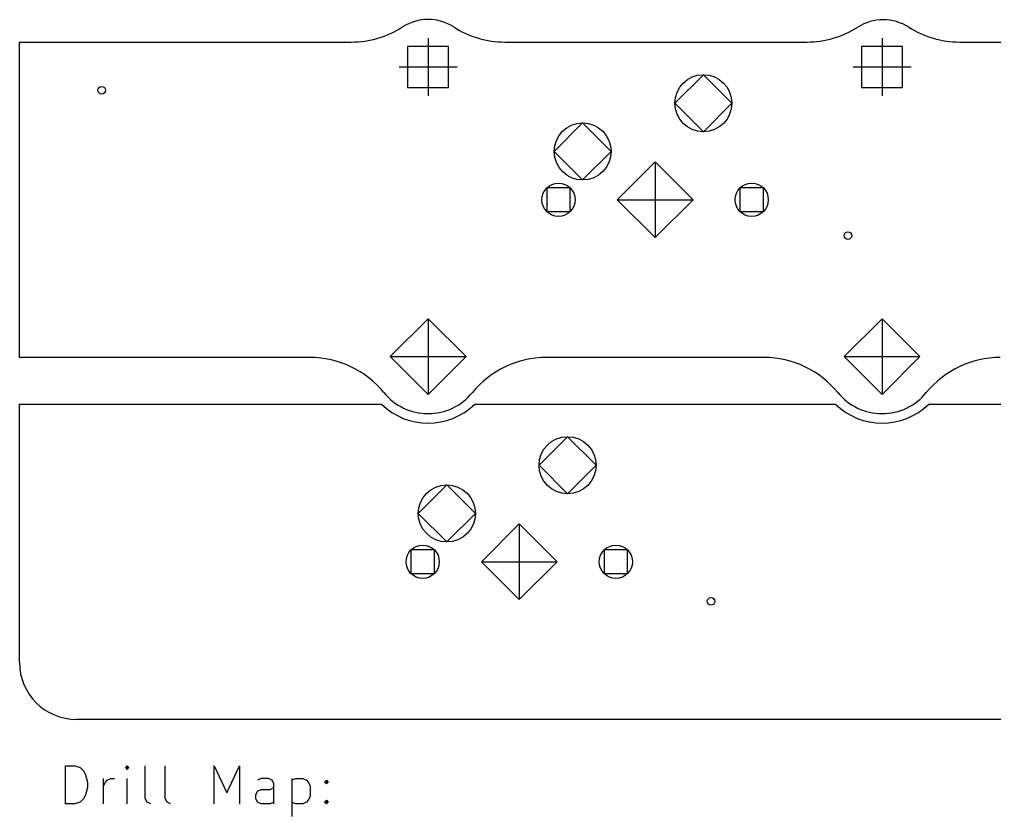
# Model space of a CAD drawing. Extents: x -24 to 350, y -155 to 35.
# Drawn here: x -21.5 to 29.8, y -113.4 to -71.5 of the extents above; entities that cross this region are included whole.
import ezdxf

# ---------------------------------------------------------------- set-up
doc = ezdxf.new("R2010")
doc.units = 0
doc.layers.add('BLACK', color=7, linetype='CONTINUOUS')

msp = doc.modelspace()

# ---------------------------------------------------------------- linework, layer by layer
at = {"layer": 'BLACK', "linetype": 'CONTINUOUS'}
for p, q in [((-21.525, -89.2625), (-21.525, -72.6625)), ((-21.525, -72.6625), (-4.07783, -72.6625)), ((-0.03175, -72.4535), (-0.03175, -75.5015)), ((4.01433, -72.6625), (19.8837, -72.6625)), ((23.8442, -72.4535), (23.8442, -75.5015)), ((27.9288, -72.6625), (234.047, -72.6625)), ((1.04589, -72.8999), (-1.10939, -72.8999)), ((-1.10939, -72.8999), (-1.10939, -75.0551)), ((1.04589, -75.0551), (1.04589, -72.8999)), ((24.9219, -72.8999), (22.7666, -72.8999)), ((22.7666, -72.8999), (22.7666, -75.0551)), ((24.9219, -75.0551), (24.9219, -72.8999)), ((-1.55575, -73.9775), (1.49225, -73.9775)), ((22.3202, -73.9775), (25.3682, -73.9775)), ((14.4462, -74.3825), (12.9462, -75.8825)), ((15.9462, -75.8825), (14.4462, -74.3825)), ((-1.10939, -75.0551), (1.04589, -75.0551)), ((22.7666, -75.0551), (24.9219, -75.0551)), ((12.9462, -75.8825), (14.4462, -77.3825)), ((14.4462, -77.3825), (15.9462, -75.8825)), ((8.09625, -76.9225), (6.59625, -78.4225)), ((9.59625, -78.4225), (8.09625, -76.9225)), ((6.59625, -78.4225), (8.09625, -79.9225)), ((8.09625, -79.9225), (9.59625, -78.4225)), ((11.9062, -78.9686), (9.91235, -80.9625)), ((11.9062, -78.9686), (11.9062, -82.9564)), ((13.9002, -80.9625), (11.9062, -78.9686)), ((7.44497, -80.3438), (6.20753, -80.3438)), ((6.20753, -80.3438), (6.20753, -81.5812)), ((7.44497, -81.5812), (7.44497, -80.3438)), ((17.605, -80.3438), (16.3675, -80.3438)), ((16.3675, -80.3438), (16.3675, -81.5812)), ((17.605, -81.5812), (17.605, -80.3438)), ((9.91235, -80.9625), (13.9002, -80.9625)), ((9.91235, -80.9625), (11.9062, -82.9564)), ((11.9062, -82.9564), (13.9002, -80.9625)), ((6.20753, -81.5812), (7.44497, -81.5812)), ((16.3675, -81.5812), (17.605, -81.5812)), ((-0.03175, -87.2236), (-2.02565, -89.2175)), ((-0.03175, -87.2236), (-0.03175, -91.2114)), ((1.96215, -89.2175), (-0.03175, -87.2236)), ((23.8442, -87.2236), (21.8503, -89.2175)), ((23.8442, -87.2236), (23.8442, -91.2114)), ((25.8381, -89.2175), (23.8442, -87.2236)), ((-2.02565, -89.2175), (1.96215, -89.2175)), ((-2.02565, -89.2175), (-0.03175, -91.2114)), ((-0.03175, -91.2114), (1.96215, -89.2175)), ((21.8503, -89.2175), (25.8381, -89.2175)), ((21.8503, -89.2175), (23.8442, -91.2114)), ((23.8442, -91.2114), (25.8381, -89.2175)), ((-6.24045, -89.2625), (-21.525, -89.2625)), ((17.6355, -89.2625), (6.17695, -89.2625)), ((-21.525, -105.312), (-21.525, -91.7125)), ((-21.525, -91.7125), (-2.48633, -91.7125)), ((2.42283, -91.7125), (21.3897, -91.7125)), ((26.2988, -91.7125), (69.9913, -91.7125)), ((7.3025, -93.4325), (5.8025, -94.9325)), ((8.8025, -94.9325), (7.3025, -93.4325)), ((5.8025, -94.9325), (7.3025, -96.4325)), ((7.3025, -96.4325), (8.8025, -94.9325)), ((0.9525, -95.9725), (-0.5475, -97.4725)), ((2.4525, -97.4725), (0.9525, -95.9725)), ((-0.5475, -97.4725), (0.9525, -98.9725)), ((0.9525, -98.9725), (2.4525, -97.4725)), ((4.7625, -98.0186), (2.7686, -100.012)), ((4.7625, -98.0186), (4.7625, -102.006)), ((6.7564, -100.012), (4.7625, -98.0186)), ((0.301224, -99.3938), (-0.936224, -99.3938)), ((-0.936224, -99.3938), (-0.936224, -100.631)), ((0.301224, -100.631), (0.301224, -99.3938)), ((10.4612, -99.3938), (9.22378, -99.3938)), ((9.22378, -99.3938), (9.22378, -100.631)), ((10.4612, -100.631), (10.4612, -99.3938)), ((2.7686, -100.012), (6.7564, -100.012)), ((2.7686, -100.012), (4.7625, -102.006)), ((4.7625, -102.006), (6.7564, -100.012)), ((-0.936224, -100.631), (0.301224, -100.631)), ((9.22378, -100.631), (10.4612, -100.631)), ((72.1539, -108.312), (-18.525, -108.312)), ((-19.0988, -112.752), (-19.0988, -110.752)), ((-19.0988, -110.752), (-18.6226, -110.752)), ((-18.6226, -110.752), (-18.3369, -110.847)), ((-15.8607, -110.752), (-15.956, -110.847)), ((-15.7655, -110.847), (-15.8607, -110.752)), ((-15.8607, -110.752), (-15.8607, -110.943)), ((-14.9083, -112.467), (-14.9083, -110.752)), ((-13.8607, -112.467), (-13.8607, -110.752)), ((-11.2893, -112.752), (-11.2893, -110.752)), ((-11.2893, -110.752), (-10.6226, -112.181)), ((-10.6226, -112.181), (-9.95595, -110.752)), ((-9.95595, -110.752), (-9.95595, -112.752)), ((-18.3369, -110.847), (-18.1464, -111.038)), ((-18.1464, -111.038), (-18.0512, -111.228)), ((-18.0512, -111.228), (-17.956, -111.609)), ((-15.956, -110.847), (-15.8607, -110.943)), ((-15.8607, -110.943), (-15.7655, -110.847)), ((-17.956, -111.609), (-17.956, -111.895)), ((-17.0988, -112.752), (-17.0988, -111.419)), ((-17.0988, -111.8), (-17.0036, -111.609)), ((-17.0036, -111.609), (-16.9083, -111.514)), ((-16.9083, -111.514), (-16.7179, -111.419)), ((-16.7179, -111.419), (-16.5274, -111.419)), ((-15.8607, -112.752), (-15.8607, -111.419)), ((-8.81309, -111.419), (-9.00357, -111.514)), ((-8.43214, -111.419), (-8.81309, -111.419)), ((-8.24167, -111.514), (-8.43214, -111.419)), ((-8.14643, -111.705), (-8.24167, -111.514)), ((-8.14643, -112.752), (-8.14643, -111.705)), ((-7.19405, -111.419), (-7.19405, -113.419)), ((-7.19405, -111.514), (-7.00357, -111.419)), ((-7.00357, -111.419), (-6.62262, -111.419)), ((-6.62262, -111.419), (-6.43214, -111.514)), ((-6.43214, -111.514), (-6.3369, -111.609)), ((-6.3369, -111.609), (-6.24167, -111.8)), ((-5.47976, -111.609), (-5.38452, -111.514)), ((-5.38452, -111.705), (-5.47976, -111.609)), ((-5.38452, -111.514), (-5.28928, -111.609)), ((-5.38452, -111.514), (-5.38452, -111.705)), ((-5.28928, -111.609), (-5.38452, -111.705)), ((-18.0512, -112.276), (-18.1464, -112.467)), ((-17.956, -111.895), (-18.0512, -112.276)), ((-9.09881, -112.276), (-9.00357, -112.086)), ((-9.09881, -112.467), (-9.09881, -112.276)), ((-9.00357, -112.086), (-8.81309, -111.99)), ((-8.81309, -111.99), (-8.3369, -111.99)), ((-8.3369, -111.99), (-8.14643, -111.895)), ((-6.24167, -111.8), (-6.24167, -112.371)), ((-18.6226, -112.752), (-19.0988, -112.752)), ((-18.3369, -112.657), (-18.6226, -112.752)), ((-18.1464, -112.467), (-18.3369, -112.657)), ((-14.8131, -112.657), (-14.9083, -112.467)), ((-14.6226, -112.752), (-14.8131, -112.657)), ((-13.7655, -112.657), (-13.8607, -112.467)), ((-13.575, -112.752), (-13.7655, -112.657)), ((-9.00357, -112.657), (-9.09881, -112.467)), ((-8.81309, -112.752), (-9.00357, -112.657)), ((-8.3369, -112.752), (-8.81309, -112.752)), ((-8.14643, -112.657), (-8.3369, -112.752)), ((-7.00357, -112.752), (-7.19405, -112.657)), ((-6.62262, -112.752), (-7.00357, -112.752)), ((-6.43214, -112.657), (-6.62262, -112.752)), ((-6.3369, -112.562), (-6.43214, -112.657)), ((-6.24167, -112.371), (-6.3369, -112.562)), ((-5.47976, -112.657), (-5.38452, -112.562)), ((-5.38452, -112.752), (-5.47976, -112.657)), ((-5.38452, -112.562), (-5.28928, -112.657)), ((-5.38452, -112.562), (-5.38452, -112.752)), ((-5.28928, -112.657), (-5.38452, -112.752))]:
    msp.add_line(p, q, dxfattribs=at)
at = {"layer": 'BLACK'}
for centre, radius in [((14.4462, -75.8825), 1.5), ((-17.2, -75.2), 0.2), ((8.09625, -78.4225), 1.5), ((6.82625, -80.9625), 0.875), ((16.9862, -80.9625), 0.875), ((22.05, -82.85), 0.2), ((7.3025, -94.9325), 1.5), ((0.9525, -97.4725), 1.5), ((-0.3175, -100.012), 0.875), ((9.8425, -100.012), 0.875), ((14.85, -102.1), 0.2)]:
    msp.add_circle(centre, radius, dxfattribs=at)
for centre, radius, start, end in [((-0.03175, -73.9775), 2.5, 57.3519, 122.648), ((23.9062, -73.9925), 2.5, 57.565, 122.435), ((-4.07783, -67.6625), 5, -90, -57.3519), ((4.01433, -67.6625), 4.99998, -122.648, -90), ((19.8836, -67.6623), 5.00021, -89.9991, -57.5654), ((27.9288, -67.6627), 4.9998, -122.436, -89.9997), ((-6.24045, -94.2625), 5, 39.0962, 90), ((6.17696, -94.2625), 5.00001, 90.0001, 140.904), ((17.6355, -94.2625), 5, 39.0963, 90), ((30.053, -94.2625), 5.00001, 90.0001, 140.904), ((-0.03175, -89.2175), 3, -140.904, -39.0962), ((23.8442, -89.2175), 3, -140.904, -39.0962), ((-0.03175, -89.2175), 3.5, -134.532, -45.4679), ((23.8442, -89.2175), 3.5, -134.532, -45.4679), ((-18.525, -105.312), 3, -180, -90)]:
    msp.add_arc(centre, radius, start, end, dxfattribs=at)

doc.saveas('drawing.dxf')
